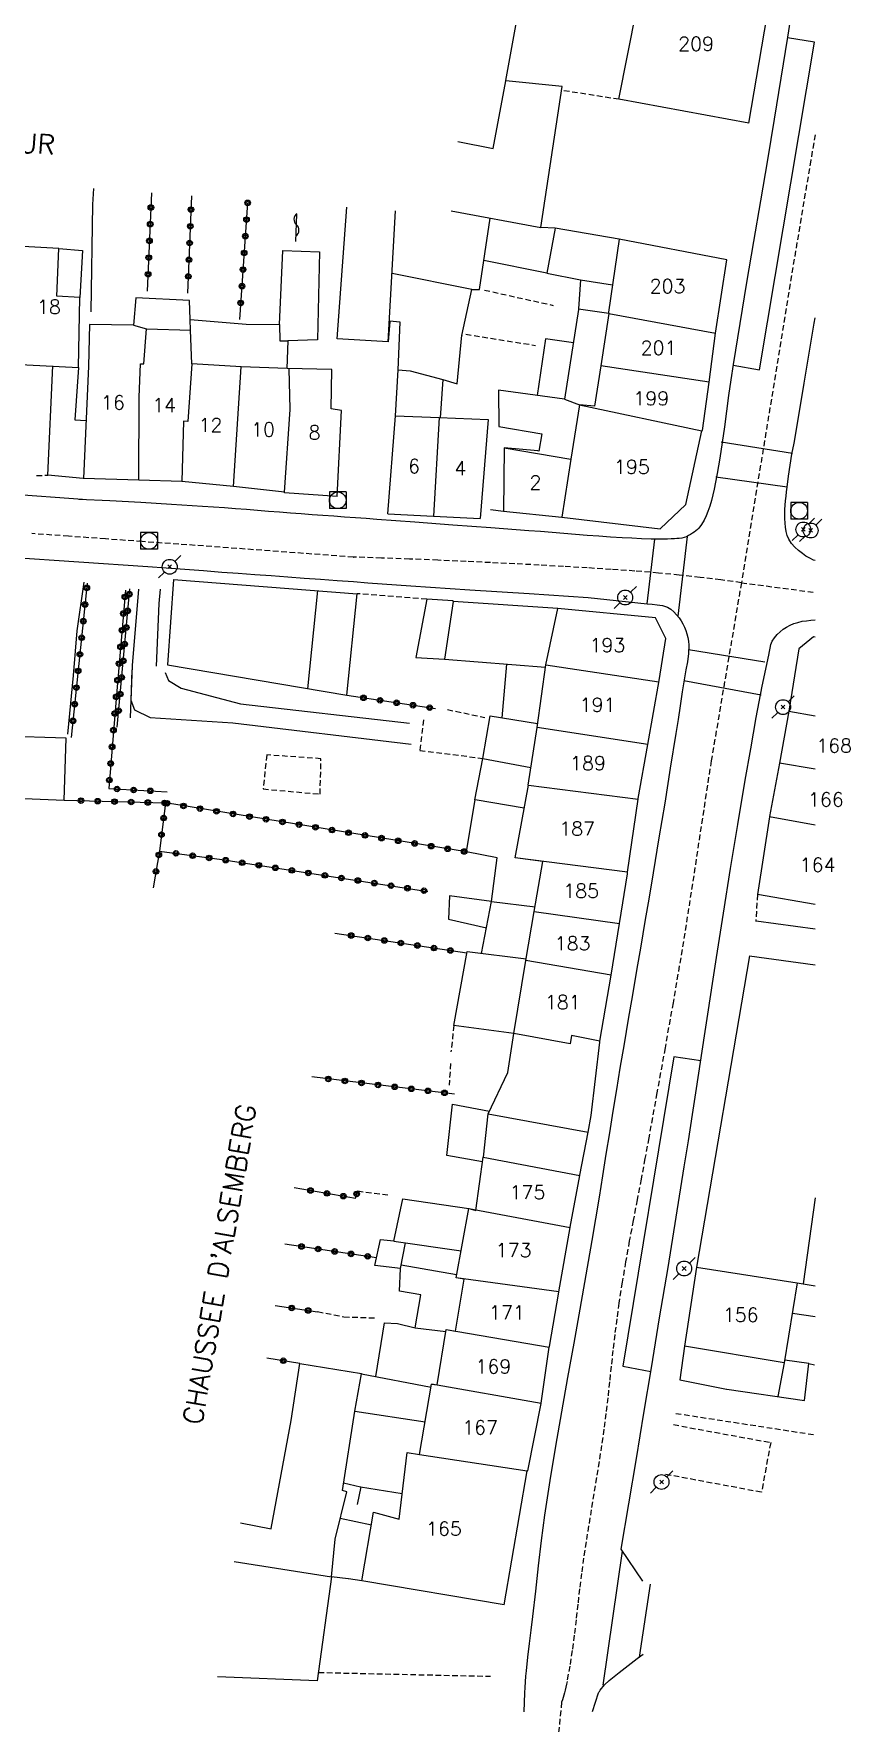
# Model space of a CAD drawing. Header units: millimetres. Extents: x 149000 to 150004, y 153000 to 154002.
# Drawn here: x 149929.9 to 150003.2, y 153168.3 to 153320 of the extents above; entities that cross this region are included whole.
import ezdxf
from ezdxf.enums import TextEntityAlignment as Align

# ---------------------------------------------------------------- set-up
doc = ezdxf.new("R2010")
doc.units = ezdxf.units.MM
doc.linetypes.add('DASHED', pattern=[0.75, 0.5, -0.25])
doc.layers.get('0').update_dxf_attribs({"linetype": 'CONTINUOUS'})
for name, color, linetype in [('W0001', 6, 'DASHED'), ('W0008', 7, 'CONTINUOUS'), ('W0014', 7, 'CONTINUOUS'), ('W0017', 7, 'CONTINUOUS'), ('W0020', 2, 'CONTINUOUS'), ('W0021', 2, 'CONTINUOUS'), ('W0101', 7, 'CONTINUOUS'), ('W0104', 1, 'CONTINUOUS'), ('W0112', 1, 'DASHED'), ('W0310', 3, 'CONTINUOUS'), ('W0323', 7, 'CONTINUOUS'), ('W0330', 7, 'CONTINUOUS'), ('W0420', 7, 'CONTINUOUS'), ('W0473', 7, 'CONTINUOUS'), ('W0989', 7, 'CONTINUOUS'), ('W0991', 7, 'CONTINUOUS'), ('W1102', 7, 'CONTINUOUS')]:
    doc.layers.add(name, color=color, linetype=linetype)
doc.styles.get("Standard").update_dxf_attribs({"font": 'romans.shx', "width": 0.85})

# ---------------------------------------------------------------- blocks, each defined once
blk = doc.blocks.new('T420')
for p, q in [((0.75, 0.75), (-0.75, 0.75)), ((-0.75, 0.75), (-0.75, -0.75)), ((0.75, 0.75), (0.75, -0.75)), ((0.75, -0.75), (-0.75, -0.75))]:
    blk.add_line(p, q)
blk.add_ellipse((0, 0), major_axis=(-0.53, 0.53), ratio=1, start_param=3.926991, end_param=10.210176)
blk = doc.blocks.new('T473')
for p, q in [((-0.166667, 0.166667), (0.166667, -0.166667)), ((-0.166667, -0.166667), (0.166667, 0.166667)), ((0.500001, 0.500001), (1.000002, 1.000002)), ((-1.000002, -1.000002), (-0.500001, -0.500001))]:
    blk.add_line(p, q)
blk.add_ellipse((0, 0), major_axis=(0.471405, 0.471405), ratio=1, start_param=5.4977871438, end_param=11.780972451)
blk = doc.blocks.new('t310o')
at = {"color": 0, "linetype": 'Continuous'}
for centre, start, end in [((-0.5, 0.38), 216.8699, 323.1304), ((0.5, -0.37), 36.8699, 143.1303)]:
    blk.add_arc(centre, 0.625, start, end, dxfattribs=at)
blk = doc.blocks.new('t323o')
at = {"color": 0, "linetype": 'Continuous'}
for radius in [0.25, 0.15]:
    blk.add_circle((0, 0), radius, dxfattribs=at)

msp = doc.modelspace()

# ---------------------------------------------------------------- linework, layer by layer
at = {"layer": 'W0001'}
for points in [[(150000, 153310.9), (149999.62, 153308.61), (149999.12, 153305.65), (149998.63, 153302.69), (149998.13, 153299.73), (149997.65, 153296.77), (149993.39, 153270.68)], [(149993.39, 153270.68), (149991.54, 153270.93), (149989.68, 153271.16), (149987.82, 153271.37), (149985.95, 153271.55), (149983.83, 153271.73), (149981.7, 153271.87), (149979.57, 153272.01), (149977.44, 153272.13), (149975.26, 153272.26), (149973.07, 153272.38), (149970.89, 153272.48), (149968.7, 153272.59), (149966.17, 153272.7), (149963.63, 153272.8), (149961.1, 153272.89), (149958.56, 153272.98), (149958.59, 153272.98), (149942.93, 153274.14), (149939.63, 153274.37), (149936.34, 153274.61), (149933.04, 153274.85), (149929.74, 153275.09)], [(149993.39, 153270.68), (149990.69, 153254.7), (149990.34, 153252.49), (149990.01, 153250.28), (149989.67, 153248.07), (149989.34, 153245.85), (149989, 153243.64), (149988.66, 153241.43), (149988.31, 153239.22), (149987.95, 153237.01), (149987.26, 153232.96), (149986.54, 153228.91), (149985.81, 153224.87), (149985.08, 153220.83), (149984.74, 153218.98), (149984.4, 153217.13), (149984.04, 153215.28), (149983.69, 153213.43), (149983.34, 153211.58), (149983.01, 153209.72), (149982.7, 153207.87), (149982.4, 153206.01), (149982.21, 153204.59), (149982.03, 153203.18), (149981.87, 153201.76), (149981.71, 153200.34), (149981.56, 153198.92), (149981.41, 153197.51), (149981.24, 153196.09), (149981.06, 153194.67), (149980.85, 153193.23), (149980.63, 153191.78), (149980.4, 153190.34), (149980.16, 153188.89), (149979.92, 153187.45), (149979.69, 153186), (149979.46, 153184.56), (149979.24, 153183.11), (149979.05, 153181.73), (149978.88, 153180.34), (149978.72, 153178.96), (149978.56, 153177.57), (149978.39, 153176.18), (149978.21, 153174.8), (149978, 153173.41), (149977.75, 153172.04), (149977.69, 153171.78), (149977.63, 153171.52), (149977.57, 153171.26), (149977.51, 153171)], [(149993.39, 153270.68), (150000, 153269.81)], [(149977.51, 153171), (149977.45, 153170.79), (149977.39, 153170.58), (149977.33, 153170.37), (149977.26, 153170.16), (149975.99, 153156.97), (149975.74, 153153.69), (149975.54, 153150.4), (149975.38, 153147.12), (149975.26, 153143.83)]]:
    msp.add_lwpolyline(points, dxfattribs=at)
at = {"layer": 'W0008'}
msp.add_lwpolyline([(149998.13, 153283.18), (149999.03, 153288.59), (149999.93, 153293.99), (150000, 153294.45)], dxfattribs=at)
at = {"layer": 'W0014'}
for points in [[(149997.78, 153321.19), (149997.54, 153319.66), (149996.94, 153315.99), (149996.33, 153312.31), (149995.72, 153308.64), (149995.1, 153304.97), (149994.48, 153301.3), (149993.86, 153297.63), (149993.26, 153293.95), (149992.66, 153290.28), (149992.45, 153288.88), (149992.25, 153287.48), (149992.06, 153286.07), (149991.87, 153284.67), (149991.67, 153283.26), (149991.46, 153281.86), (149991.22, 153280.47), (149990.94, 153279.07), (149990.83, 153278.56), (149990.71, 153278.06), (149990.57, 153277.55), (149990.39, 153277.06), (149990.23, 153276.67), (149990.04, 153276.29), (149989.82, 153275.92), (149989.57, 153275.58), (149989.45, 153275.45), (149989.31, 153275.33), (149989.17, 153275.23), (149989.02, 153275.13), (149988.84, 153275.01), (149988.65, 153274.91), (149988.46, 153274.81), (149988.26, 153274.74), (149988.04, 153274.69), (149987.82, 153274.66), (149987.6, 153274.64), (149987.39, 153274.63), (149987.08, 153274.61), (149986.77, 153274.6), (149986.47, 153274.59), (149986.16, 153274.59), (149985.29, 153274.6), (149984.43, 153274.63), (149983.57, 153274.67), (149982.7, 153274.71), (149981.66, 153274.78), (149980.61, 153274.85), (149979.56, 153274.93), (149978.52, 153275.01), (149977.47, 153275.1), (149976.43, 153275.18), (149975.38, 153275.27), (149974.33, 153275.35), (149970.93, 153275.6), (149967.52, 153275.85), (149964.11, 153276.11), (149960.7, 153276.36), (149959.74, 153276.43), (149958.77, 153276.5), (149957.79, 153276.57), (149956.82, 153276.64), (149955.85, 153276.71), (149954.88, 153276.78), (149953.91, 153276.85), (149952.95, 153276.92), (149951.96, 153277), (149950.97, 153277.08), (149949.98, 153277.16), (149949, 153277.24), (149948.01, 153277.31), (149947.02, 153277.39), (149946.03, 153277.46), (149945.05, 153277.53), (149942.28, 153277.71), (149939.51, 153277.87), (149936.74, 153278.02), (149933.97, 153278.16)], [(150000, 153272.66), (149999.87, 153272.71), (149999.52, 153272.87), (149999.18, 153273.07), (149998.86, 153273.29), (149998.52, 153273.56), (149998.19, 153273.87), (149997.9, 153274.21), (149997.65, 153274.58), (149997.51, 153274.93), (149997.41, 153275.29), (149997.35, 153275.66), (149997.32, 153276.02), (149997.29, 153276.43), (149997.28, 153276.83), (149997.3, 153277.24), (149997.32, 153277.64), (149997.36, 153278.04), (149997.4, 153278.45), (149997.44, 153278.85), (149997.49, 153279.25), (149997.61, 153280.25), (149997.76, 153281.24), (149997.93, 153282.23), (149998.14, 153283.21)], [(149934.29, 153278.14), (149927.74, 153278.63)], [(149927.78, 153272.97), (149933.96, 153272.55), (149940.14, 153272.14)], [(149940.14, 153272.14), (149941.8, 153272.01), (149943.46, 153271.89), (149945.13, 153271.77), (149946.79, 153271.64), (149948.26, 153271.53), (149949.74, 153271.42), (149951.22, 153271.32), (149952.7, 153271.21), (149954.18, 153271.1), (149955.65, 153270.99), (149957.13, 153270.88), (149958.61, 153270.78), (149959.89, 153270.68), (149961.17, 153270.59), (149962.45, 153270.49), (149963.73, 153270.4), (149969.03, 153270.04), (149974.34, 153269.72), (149979.65, 153269.34), (149984.95, 153268.79), (149985.39, 153268.74), (149985.85, 153268.7), (149986.31, 153268.62), (149986.75, 153268.47), (149987.05, 153268.29), (149987.33, 153268.06), (149987.58, 153267.81), (149987.8, 153267.54), (149987.99, 153267.27), (149988.15, 153266.99), (149988.28, 153266.7), (149988.4, 153266.4), (149988.51, 153266.08), (149988.6, 153265.75), (149988.66, 153265.42), (149988.69, 153265.08), (149988.66, 153264.33), (149988.55, 153263.59), (149988.4, 153262.86), (149988.28, 153262.14), (149988.09, 153260.89), (149987.9, 153259.64), (149987.71, 153258.39), (149987.51, 153257.15), (149987.01, 153254.02), (149986.51, 153250.89), (149986, 153247.77), (149985.48, 153244.64), (149985.12, 153242.45), (149984.74, 153240.26), (149984.37, 153238.06), (149983.99, 153235.87), (149983.62, 153233.68), (149983.24, 153231.49), (149982.87, 153229.29), (149982.5, 153227.1), (149982.18, 153225.17), (149981.87, 153223.23), (149981.55, 153221.3), (149981.24, 153219.36), (149980.93, 153217.43), (149980.62, 153215.5), (149980.3, 153213.56), (149979.98, 153211.63), (149979.45, 153208.55), (149978.91, 153205.47), (149978.35, 153202.39), (149977.8, 153199.31), (149977.25, 153196.23), (149976.72, 153193.15), (149976.21, 153190.06), (149975.74, 153186.97), (149975.43, 153184.7), (149975.16, 153182.42), (149974.91, 153180.14), (149974.64, 153177.86), (149974.5, 153176.65), (149974.34, 153175.43), (149974.2, 153174.22), (149974.08, 153173), (149974.04, 153172.5), (149974.01, 153172), (149973.97, 153171.5), (149973.95, 153171)], [(149982.61, 153183.91), (149983.29, 153187.98), (149983.97, 153192.04), (149984.64, 153196.11), (149985.32, 153200.18), (149986.06, 153204.69), (149986.81, 153209.2), (149987.54, 153213.71), (149988.27, 153218.23), (149988.64, 153220.58), (149989, 153222.93), (149989.37, 153225.28), (149989.72, 153227.64), (149990.08, 153229.99), (149990.44, 153232.34), (149990.81, 153234.69), (149991.17, 153237.04), (149991.8, 153241.02), (149992.42, 153245.01), (149993.07, 153248.98), (149993.74, 153252.96), (149994.23, 153255.77), (149994.72, 153258.58), (149995.25, 153261.38), (149995.84, 153264.18), (149995.9, 153264.49), (149995.96, 153264.8), (149996.03, 153265.12), (149996.16, 153265.42), (149996.36, 153265.73), (149996.6, 153266.02), (149996.86, 153266.27), (149997.15, 153266.5), (149997.45, 153266.7), (149997.78, 153266.87), (149998.11, 153267.01), (149998.45, 153267.12), (149998.83, 153267.22), (149999.22, 153267.27), (149999.61, 153267.31), (150000, 153267.35), (150000, 153267.35)], [(149984.55, 153181.03), (149982.61, 153183.91)], [(149980.57, 153171), (149980.61, 153171.07), (149980.65, 153171.13), (149980.69, 153171.2), (149980.73, 153171.26), (149981.1, 153171.72), (149981.53, 153172.12), (149981.99, 153172.48), (149982.44, 153172.84), (149982.96, 153173.26), (149983.5, 153173.68), (149984.04, 153174.08), (149984.59, 153174.47)], [(149973.95, 153171), (149973.89, 153169.3)], [(149980.05, 153169.33), (149980.57, 153171)]]:
    msp.add_lwpolyline(points, dxfattribs=at)
at = {"layer": 'W0017'}
for points in [[(149932.96, 153257.09), (149933.48, 153262.35), (149933.82, 153266.35), (149934.42, 153270.74)], [(149939.3, 153270.1), (149938.75, 153263.24), (149938.56, 153258.56)], [(149940.91, 153263.19), (149941.16, 153268.8), (149941.29, 153270.11)], [(149938.7, 153262.85), (149938.63, 153260.12), (149938.94, 153259.27), (149940.36, 153258.58), (149947.76, 153258.11), (149963.76, 153256.17)], [(149941.69, 153262.63), (149941.99, 153261.89), (149943.14, 153261.21), (149948.45, 153259.82), (149963.61, 153258.06)], [(149994.72, 153240.31), (150000, 153239.59)]]:
    msp.add_lwpolyline(points, dxfattribs=at)
at = {"layer": 'W0020'}
for points in [[(149997.98, 153282.27), (149991.59, 153283.31)], [(149997.49, 153279.27), (149991.11, 153280.16)], [(149985.6, 153274.6), (149984.91, 153268.79)], [(149988.53, 153274.83), (149987.69, 153267.69)], [(149988.64, 153264.67), (149995.51, 153263.57)], [(149995.16, 153260.57), (149988.23, 153261.87)], [(149980.98, 153171.71), (149982.73, 153183.73)], [(149985.21, 153180.78), (149984.23, 153174.2)]]:
    msp.add_lwpolyline(points, dxfattribs=at)
at = {"layer": 'W0021'}
for points in [[(149992.65, 153290.21), (149995.03, 153289.79), (149999.96, 153319.22), (149997.52, 153319.6)], [(149989.75, 153227.76), (149987.34, 153228.1), (149982.77, 153200.35), (149985.27, 153199.87)]]:
    msp.add_lwpolyline(points, dxfattribs=at)
at = {"layer": 'W0101'}
for points in [[(149994.05, 153311.95), (149982.41, 153314.08), (149984.78, 153326.18), (149986.89, 153325.83)], [(149994.05, 153311.95), (149996.16, 153324.26), (149996.15, 153324.23)], [(149967.97, 153310.28), (149971.11, 153309.67), (149972.27, 153315.75)], [(149975.4, 153302.56), (149977.3, 153315.24), (149972.27, 153315.75), (149972.27, 153315.78)], [(149967.35, 153304.08), (149975.4, 153302.56)], [(149992.08, 153299.68), (149982.44, 153301.52), (149981.47, 153294.97), (149981.5, 153294.86)], [(149991.08, 153293.08), (149992.08, 153299.68)], [(149981.5, 153294.86), (149980.77, 153290.15)], [(149938.87, 153293.8), (149934.92, 153293.86), (149934.82, 153290.13), (149934.36, 153280.05)], [(149938.87, 153293.8), (149940.04, 153293.48)], [(149940.04, 153293.48), (149943.99, 153293.34)], [(149944.08, 153290.34), (149943.97, 153293.34)], [(149990.49, 153288.68), (149991.08, 153293.08)], [(149948.53, 153290.05), (149944.08, 153290.34)], [(149952.65, 153289.9), (149948.53, 153290.05)], [(149957.12, 153278.43), (149957.52, 153286.13), (149956.6, 153286.28), (149956.64, 153289.81), (149952.65, 153289.9)], [(149980.77, 153290.15), (149980.22, 153286.54), (149978.88, 153286.65)], [(149989.84, 153284.31), (149989.9, 153284.34), (149990.49, 153288.68)], [(149978.88, 153286.65), (149978.1, 153281.77)], [(149961.69, 153276.85), (149962.35, 153285.66), (149966.29, 153285.5)], [(149966.29, 153285.5), (149970.68, 153285.32), (149969.96, 153276.43)], [(149977.27, 153276.55), (149986.1, 153275.53), (149988.41, 153277.7), (149989.84, 153284.31)], [(149972.12, 153282.8), (149972.04, 153277.11)], [(149972.12, 153282.8), (149978.1, 153281.77)], [(149939.35, 153279.89), (149934.36, 153280.05), (149934.33, 153280.05)], [(149943.19, 153279.77), (149939.35, 153279.89)], [(149947.83, 153279.33), (149943.19, 153279.77)], [(149952.42, 153278.82), (149947.83, 153279.33)], [(149957.12, 153278.43), (149952.42, 153278.76), (149952.42, 153278.82)], [(149961.69, 153276.85), (149965.77, 153276.64)], [(149965.77, 153276.64), (149969.96, 153276.43)], [(149972.04, 153277.11), (149977.27, 153276.55)], [(149975.85, 153263.3), (149976.94, 153268.35)], [(149986.02, 153261.91), (149986.6, 153265.68), (149985.69, 153267.53), (149976.94, 153268.35)], [(150000, 153265.79), (149999.85, 153265.81), (149998.55, 153264.75), (149997.66, 153259.14)], [(149975.06, 153257.69), (149975.85, 153263.3)], [(149985, 153256.14), (149986.02, 153261.91)], [(149997.66, 153259.14), (149996.8, 153254.47)], [(149974.26, 153252.51), (149975.06, 153257.69)], [(149984.14, 153251.3), (149985, 153256.14)], [(149996.8, 153254.47), (149995.92, 153249.7), (149995.92, 153249.67)], [(149975.57, 153245.65), (149973.09, 153245.97), (149974.28, 153252.5), (149974.26, 153252.51)], [(149983.17, 153244.7), (149984.14, 153251.24), (149984.14, 153251.3)], [(149995.92, 153249.67), (149994.83, 153242.68)], [(149974.8, 153241.16), (149975.57, 153245.65)], [(149982.45, 153240.08), (149983.17, 153244.53), (149983.17, 153244.7)], [(150000, 153241.8), (149994.83, 153242.68)], [(149974.07, 153236.76), (149974.8, 153241.16)], [(149981.7, 153235.43), (149982.45, 153240.08)], [(149994.11, 153237.19), (149989.36, 153209.23)], [(149994.11, 153237.19), (150000, 153236.36)], [(149972.98, 153230.21), (149974.07, 153236.76)], [(149980.7, 153229.53), (149981.7, 153235.43)], [(149980.7, 153229.53), (149978.15, 153230.04), (149978.02, 153229.29), (149972.98, 153230.21)], [(149969.56, 153214.31), (149970.22, 153219.11), (149978.9, 153217.46)], [(149978.03, 153212.81), (149978.9, 153217.46)], [(149968.52, 153208.16), (149967.8, 153208.27), (149968.93, 153214.5), (149969.56, 153214.31)], [(150000, 153215.44), (149998.93, 153207.74)], [(149977.02, 153207.02), (149978.03, 153212.78), (149978.03, 153212.81)], [(149989.36, 153209.23), (149988.3, 153202.15)], [(149967.74, 153203.48), (149968.52, 153208.16)], [(149976.16, 153202.06), (149976.19, 153202.11), (149977.02, 153206.99), (149977.02, 153207.02)], [(149998.4, 153207.83), (149997.24, 153200.65), (149988.3, 153202.15)], [(149966.11, 153198.65), (149966.91, 153203.64), (149967.74, 153203.48)], [(149975.42, 153196.98), (149975.42, 153197.01), (149976.16, 153202.06)], [(149964.51, 153192.41), (149965.59, 153198.73), (149966.11, 153198.65)], [(149974.16, 153190.95), (149974.22, 153190.95), (149975.42, 153196.98)], [(149972.12, 153178.92), (149959.34, 153181.07), (149960.4, 153187.22), (149962.69, 153186.61), (149963.41, 153192.58), (149964.51, 153192.41)], [(149972.12, 153178.92), (149974.16, 153190.95)]]:
    msp.add_lwpolyline(points, dxfattribs=at)
msp.add_lwpolyline([(149928.12, 153290.3), (149933.92, 153289.99), (149934.05, 153296.3), (149931.98, 153296.4), (149932.15, 153300.69), (149928.93, 153300.88)], close=True, dxfattribs=at)
at = {"layer": 'W0104'}
for points in [[(149972.27, 153315.78), (149974.53, 153328.3), (149970.31, 153329.01)], [(149962.61, 153289.78), (149962.78, 153294.06), (149962.76, 153294.06), (149961.86, 153294.15), (149961.86, 153294.12), (149961.71, 153292.3), (149957.12, 153292.57), (149958.01, 153304.39)], [(149961.71, 153292.3), (149962.35, 153304.07)], [(149966.62, 153288.91), (149967.9, 153288.53), (149968.3, 153292.89), (149968.3, 153292.86), (149969.2, 153297.01), (149969.9, 153296.99), (149970.86, 153303.42)], [(149982.44, 153301.52), (149976.7, 153302.52), (149975.95, 153298.47), (149978.97, 153297.86), (149978.79, 153295.28), (149978.79, 153295.22), (149977.52, 153287.15), (149971.61, 153287.98), (149971.63, 153284.69), (149975.49, 153284.05), (149975.21, 153282.5), (149975.13, 153282.53), (149972.12, 153282.8)], [(149976.7, 153302.52), (149975.4, 153302.56)], [(149932.15, 153300.69), (149934.28, 153300.5), (149934.05, 153296.3)], [(149943.94, 153294.3), (149948.97, 153293.9), (149951.97, 153293.85), (149952.26, 153300.52), (149955.54, 153300.38), (149955.37, 153292.5), (149952.7, 153292.39), (149952.61, 153289.9)], [(149975.95, 153298.47), (149970.29, 153299.61)], [(149969.2, 153297.01), (149962.05, 153298.44)], [(149978.97, 153297.86), (149981.84, 153297.42)], [(149943.97, 153293.34), (149943.94, 153294.3), (149943.89, 153296.02), (149939.07, 153296.27), (149938.87, 153293.8)], [(149978.79, 153295.28), (149981.49, 153294.89)], [(149951.97, 153293.85), (149951.98, 153292.41), (149952.7, 153292.39)], [(149978.32, 153292.23), (149975.82, 153292.58), (149975.06, 153287.5)], [(149931.17, 153280.33), (149931.62, 153290.16)], [(149933.92, 153289.99), (149933.61, 153285.29), (149934.6, 153285.25)], [(149962.35, 153285.66), (149962.61, 153289.78), (149963.67, 153289.71), (149966.62, 153288.91), (149966.36, 153285.49)], [(149977.52, 153287.15), (149978.88, 153286.65)], [(149934.33, 153280.05), (149931.17, 153280.33)], [(149970.88, 153277.24), (149972.04, 153277.11)], [(149942.45, 153270.98), (149941.9, 153263.3), (149958.01, 153260.57), (149958.92, 153269.69)], [(149942.45, 153270.98), (149958.92, 153269.69)], [(149955.36, 153269.97), (149954.48, 153261.16)], [(149965.17, 153269.2), (149964.2, 153263.96), (149966.75, 153263.81)], [(149976.94, 153268.35), (149976.94, 153268.37), (149967.54, 153269), (149967.54, 153269.05), (149965.17, 153269.2)], [(149967.54, 153269), (149966.75, 153263.81), (149975.82, 153263.09)], [(149972.33, 153263.37), (149971.91, 153258.56)], [(149970.09, 153237.4), (149970.97, 153242.05), (149971.48, 153245.97), (149971.48, 153245.99), (149968.74, 153246.51), (149969.5, 153251.22), (149969.49, 153251.2), (149970.21, 153254.91), (149970.85, 153258.73), (149975.11, 153258.04)], [(149970.21, 153254.91), (149974.5, 153254.08)], [(149969.5, 153251.22), (149973.91, 153250.46)], [(149970.97, 153242.05), (149967.2, 153242.58), (149967.12, 153240.46), (149970.53, 153239.7)], [(149970.97, 153242.05), (149974.88, 153241.59)], [(149972.98, 153230.21), (149967.6, 153230.94), (149968.78, 153237.57), (149974.09, 153236.9)], [(149970.68, 153222.99), (149972.44, 153226.72), (149972.98, 153230.21)], [(149979.64, 153221.34), (149979.93, 153222.84), (149980.7, 153229.42), (149980.7, 153229.53)], [(149970.16, 153218.69), (149966.97, 153219.25), (149967.47, 153223.86), (149970.8, 153223.24)], [(149970.26, 153219.11), (149970.68, 153222.99)], [(149970.68, 153222.99), (149979.64, 153221.34)], [(149978.9, 153217.46), (149978.9, 153217.49), (149979.64, 153221.34)], [(149960.6, 153199.4), (149961.37, 153204.22), (149962.54, 153204.18), (149964.14, 153203.79), (149964.64, 153206.75), (149962.72, 153207.07), (149962.8, 153209.1), (149960.52, 153209.38), (149961.02, 153211.7), (149962.22, 153211.58), (149962.21, 153211.55), (149963.02, 153215.37), (149968.93, 153214.5)], [(149962.21, 153211.55), (149968.24, 153210.69)], [(149962.8, 153209.1), (149963.27, 153211.4)], [(149962.87, 153209.44), (149967.85, 153208.57)], [(149998.4, 153207.83), (150000, 153207.56)], [(150000, 153204.76), (149997.98, 153205.07)], [(149964.14, 153203.79), (149966.87, 153203.44)], [(149988.3, 153202.15), (149987.86, 153199.1)], [(149987.86, 153199.1), (149992.07, 153198.28), (149992.1, 153198.28), (149999.06, 153197.26), (149999.45, 153200.57), (149997.28, 153200.89)], [(149948.45, 153186.28), (149951.21, 153185.74), (149951.21, 153185.77), (149953, 153195.46), (149953.77, 153200.59), (149959.32, 153199.67), (149959.32, 153199.64), (149965.55, 153198.46)], [(149958.72, 153196.29), (149959.32, 153199.64)], [(149997.24, 153200.65), (149996.65, 153197.61)], [(149956.62, 153181.44), (149956.94, 153184.8), (149957.99, 153189.06), (149957.61, 153189.19), (149958.72, 153196.29), (149965.01, 153195.34)], [(149957.71, 153189.87), (149959.23, 153189.51), (149959.26, 153189.51), (149958.93, 153187.91)], [(149959.23, 153189.51), (149962.97, 153188.92)], [(149957.41, 153186.7), (149960.21, 153186.1)], [(149947.89, 153182.79), (149956.62, 153181.44)], [(149959.34, 153181.07), (149958.15, 153181.25), (149958.12, 153181.25), (149956.62, 153181.44), (149955.35, 153172.09), (149946.4, 153172.45)]]:
    msp.add_lwpolyline(points, dxfattribs=at)
msp.add_lwpolyline([(149919.62, 153251.7), (149932.65, 153251.16), (149932.81, 153256.71), (149921.38, 153257.08), (149921.23, 153255.31), (149919.66, 153255.37)], close=True, dxfattribs=at)
at = {"layer": 'W0112'}
for points in [[(149982.41, 153314.08), (149977.47, 153314.85)], [(149970.35, 153296.95), (149976.52, 153295.58)], [(149968.67, 153292.99), (149974.93, 153291.99)], [(149930.16, 153280.3), (149931.17, 153280.33)], [(149965.17, 153269.2), (149958.92, 153269.69)], [(149967.02, 153259.29), (149970.37, 153258.59)], [(149964.89, 153258.37), (149964.54, 153255.62), (149970.21, 153254.91)], [(149994.83, 153242.68), (149994.69, 153240.26)], [(149967.6, 153230.94), (149967.34, 153228.55)], [(149967.3, 153227.5), (149967.18, 153225.58)], [(149958.96, 153216.07), (149961.93, 153215.69)], [(149955.37, 153205.24), (149957.73, 153204.77), (149960.65, 153204.67)], [(149999.45, 153200.57), (150000, 153200.46)], [(149987.3, 153195.09), (149996.02, 153193.48), (149995.19, 153189.02), (149986.49, 153190.64)], [(149987.51, 153196.1), (150000, 153194.18)], [(149955.45, 153172.84), (149970.88, 153172.5)]]:
    msp.add_lwpolyline(points, dxfattribs=at)
msp.add_lwpolyline([(149950.48, 153252.16), (149955.6, 153251.7), (149955.68, 153254.88), (149950.82, 153255.22)], close=True, dxfattribs=at)
at = {"layer": 'W0310'}
msp.add_lwpolyline([(149953.41, 153301.32), (149953.52, 153303.77)], dxfattribs=at)
at = {"layer": 'W0323'}
for points in [[(149940.47, 153305.69), (149940.1, 153296.87)], [(149944.06, 153305.42), (149943.71, 153296.68)], [(149949.1, 153304.79), (149948.38, 153294.3)], [(149934.71, 153270.63), (149933.28, 153256.79)], [(149938.14, 153270.02), (149937.32, 153260.6), (149936.64, 153252.2), (149941.87, 153251.9)], [(149937.4, 153257.7), (149938.52, 153270.12)], [(149958.01, 153260.57), (149965.94, 153259.39)], [(149932.65, 153251.16), (149941.73, 153250.91)], [(149968.74, 153246.51), (149941.73, 153250.91), (149941.19, 153246.58)], [(149941.19, 153246.6), (149940.63, 153243.28)], [(149941.19, 153246.58), (149946.77, 153245.82), (149965.27, 153242.97)], [(149956.91, 153239.23), (149968.76, 153237.44)], [(149967.67, 153224.77), (149954.85, 153226.31)], [(149953.26, 153216.37), (149958.77, 153215.41), (149958.96, 153216.07)], [(149960.67, 153210.08), (149952.45, 153211.3)], [(149951.57, 153205.79), (149955.37, 153205.22)], [(149953.77, 153200.59), (149950.81, 153201.07)]]:
    msp.add_lwpolyline(points, dxfattribs=at)
at = {"layer": 'W0330'}
for points in [[(149935.28, 153306.07), (149935.18, 153304.65)], [(149935.18, 153304.65), (149935.02, 153295)]]:
    msp.add_lwpolyline(points, dxfattribs=at)
at = {"layer": 'W1102'}
for points in [[(149981.5, 153294.86), (149991.08, 153293.08)], [(149939.35, 153279.89), (149939.38, 153287.33), (149939.48, 153290.33), (149939.79, 153290.32), (149940.04, 153293.48)], [(149944.08, 153290.34), (149943.73, 153285.16), (149943.34, 153285.17), (149943.19, 153279.77)], [(149947.83, 153279.33), (149948.53, 153290.05)], [(149952.42, 153278.82), (149952.92, 153286.24), (149952.92, 153286.27), (149952.82, 153289.89)], [(149990.49, 153288.68), (149980.77, 153290.15)], [(149978.88, 153286.65), (149989.84, 153284.31)], [(149966.29, 153285.5), (149965.77, 153276.64)], [(149978.1, 153281.77), (149977.27, 153276.55)], [(149975.85, 153263.3), (149986, 153261.79)], [(149997.66, 153259.14), (150000, 153258.73)], [(149985, 153256.14), (149975.06, 153257.69)], [(150000, 153253.94), (149996.8, 153254.47)], [(149974.28, 153252.5), (149984.14, 153251.24)], [(150000, 153248.92), (149995.92, 153249.67)], [(149983.17, 153244.7), (149973.09, 153245.97)], [(149974.8, 153241.16), (149982.45, 153240.08)], [(149981.7, 153235.43), (149974.07, 153236.76)], [(149968.93, 153214.5), (149978.03, 153212.78)], [(149989.36, 153209.23), (149998.4, 153207.83)], [(149977.02, 153207.02), (149967.8, 153208.27)], [(149966.91, 153203.64), (149976.16, 153202.06)], [(149975.42, 153196.98), (149965.59, 153198.73)], [(149964.51, 153192.41), (149974.16, 153190.95)]]:
    msp.add_lwpolyline(points, dxfattribs=at)

# ---------------------------------------------------------------- block references
at = {"layer": 'W0310', "rotation": 87.2892446218718}
msp.add_blockref('t310o', (149953.48, 153302.82), dxfattribs=at)
at = {"layer": 'W0323'}
for p, rotation in [((149940.42, 153304.37), 267.5776586537378), ((149944.01, 153304.18), 267.7207156881664), ((149949.1, 153304.78), 266.0836877755273), ((149940.36, 153302.87), 267.5776586537378), ((149943.95, 153302.68), 267.7207156881664), ((149949, 153303.28), 266.0836877755273), ((149940.29, 153301.37), 267.5776586537378), ((149943.89, 153301.18), 267.7207156881664), ((149948.89, 153301.79), 266.0836877755273), ((149940.23, 153299.87), 267.5776586537378), ((149943.83, 153299.68), 267.7207156881664), ((149948.79, 153300.29), 266.0836877755273), ((149940.17, 153298.37), 267.5776586537378), ((149943.77, 153298.18), 267.7207156881664), ((149948.69, 153298.79), 266.0836877755273), ((149948.59, 153297.3), 266.0836877755273), ((149948.48, 153295.8), 266.0836877755273), ((149934.67, 153270.22), 264.1095361221826), ((149938.08, 153269.4), 265.0452137989417), ((149938.48, 153269.65), 84.8201282635645), ((149934.51, 153268.72), 264.1095361221826), ((149937.95, 153267.91), 265.0452137989417), ((149938.34, 153268.15), 84.8201282635645), ((149934.21, 153265.74), 264.1095361221826), ((149934.36, 153267.23), 264.1095361221826), ((149937.82, 153266.41), 265.0452137989417), ((149938.21, 153266.66), 84.8201282635645), ((149934.05, 153264.25), 264.1095361221826), ((149937.69, 153264.92), 265.0452137989417), ((149938.07, 153265.17), 84.8201282635645), ((149933.9, 153262.76), 264.1095361221826), ((149937.56, 153263.42), 265.0452137989417), ((149937.94, 153263.67), 84.8201282635645), ((149933.74, 153261.26), 264.1095361221826), ((149937.43, 153261.93), 265.0452137989417), ((149937.8, 153262.18), 84.8201282635645), ((149933.59, 153259.77), 264.1095361221826), ((149937.31, 153260.43), 265.3639870067934), ((149937.67, 153260.68), 84.8201282635645), ((149959.49, 153260.34), 351.5515629630387), ((149960.98, 153260.12), 351.5515629630387), ((149962.46, 153259.9), 351.5515629630387), ((149963.94, 153259.68), 351.5515629630387), ((149933.44, 153258.28), 264.1095361221826), ((149937.18, 153258.94), 265.3639870067934), ((149937.53, 153259.19), 84.8201282635645), ((149965.43, 153259.46), 351.5515629630387), ((149937.06, 153257.44), 265.3639870067934), ((149936.94, 153255.95), 265.3639870067934), ((149936.82, 153254.45), 265.3639870067934), ((149936.7, 153252.96), 265.3639870067934), ((149937.38, 153252.16), 356.7292002087419), ((149934.15, 153251.12), 358.4172630512685), ((149935.65, 153251.07), 358.4172630512685), ((149937.15, 153251.03), 358.4172630512685), ((149938.65, 153250.99), 358.4172630512685), ((149938.87, 153252.07), 356.7292002087419), ((149940.15, 153250.95), 358.4172630512685), ((149940.37, 153251.99), 356.7292002087419), ((149941.65, 153250.91), 358.4172630512685), ((149941.87, 153250.88), 170.7548965981823), ((149943.35, 153250.64), 170.7548965981823), ((149941.56, 153249.55), 262.800080864474), ((149944.83, 153250.4), 170.7548965981823), ((149946.31, 153250.16), 170.7548965981823), ((149947.79, 153249.92), 170.7548965981823), ((149949.27, 153249.68), 170.7548965981823), ((149950.75, 153249.44), 170.7548965981823), ((149952.23, 153249.2), 170.7548965981823), ((149941.37, 153248.06), 262.800080864474), ((149953.71, 153248.96), 170.7548965981823), ((149955.19, 153248.72), 170.7548965981823), ((149956.67, 153248.47), 170.7548965981823), ((149958.15, 153248.23), 170.7548965981823), ((149959.63, 153247.99), 170.7548965981823), ((149961.11, 153247.75), 170.7548965981823), ((149962.6, 153247.51), 170.7548965981823), ((149941.13, 153246.24), 260.5053072983911), ((149942.67, 153246.38), 352.3044933549124), ((149944.16, 153246.17), 352.3044933549124), ((149964.08, 153247.27), 170.7548965981823), ((149965.56, 153247.03), 170.7548965981823), ((149967.04, 153246.79), 170.7548965981823), ((149968.52, 153246.55), 170.7548965981823), ((149940.88, 153244.76), 260.5053072983911), ((149945.65, 153245.97), 352.3044933549124), ((149947.13, 153245.77), 351.2442951130745), ((149948.61, 153245.54), 351.2442951130745), ((149950.1, 153245.31), 351.2442951130745), ((149951.58, 153245.08), 351.2442951130745), ((149953.06, 153244.85), 351.2442951130745), ((149954.54, 153244.62), 351.2442951130745), ((149956.03, 153244.4), 351.2442951130745), ((149957.51, 153244.17), 351.2442951130745), ((149958.99, 153243.94), 351.2442951130745), ((149960.47, 153243.71), 351.2442951130745), ((149961.96, 153243.48), 351.2442951130745), ((149963.44, 153243.25), 351.2442951130745), ((149964.92, 153243.03), 351.2442951130745), ((149958.39, 153239), 351.4140700063214), ((149959.88, 153238.78), 351.4140700063214), ((149961.36, 153238.56), 351.4140700063214), ((149962.84, 153238.33), 351.4140700063214), ((149964.33, 153238.11), 351.4140700063214), ((149965.81, 153237.88), 351.4140700063214), ((149967.29, 153237.66), 351.4140700063214), ((149956.34, 153226.13), 173.1811089356558), ((149957.82, 153225.95), 173.1811089356558), ((149959.31, 153225.77), 173.1811089356558), ((149960.8, 153225.59), 173.1811089356558), ((149962.29, 153225.42), 173.1811089356558), ((149963.78, 153225.24), 173.1811089356558), ((149965.27, 153225.06), 173.1811089356558), ((149966.76, 153224.88), 173.1811089356558), ((149954.74, 153216.11), 350.107150684861), ((149956.21, 153215.85), 350.107150684861), ((149958.88, 153215.8), 73.90611058538167), ((149957.69, 153215.6), 350.107150684861), ((149953.93, 153211.08), 171.5491305208303), ((149955.42, 153210.86), 171.5491305208303), ((149956.9, 153210.64), 171.5491305208303), ((149958.38, 153210.42), 171.5491305208303), ((149959.87, 153210.2), 171.5491305208303), ((149953.05, 153205.57), 351.4081663498189), ((149954.53, 153205.34), 351.4081663498189), ((149952.3, 153200.83), 170.8554876818745)]:
    msp.add_blockref('t323o', p, dxfattribs=dict(at, rotation=rotation))
at = {"layer": 'W0420'}
for p in [(149957.18, 153278.08), (149998.57, 153277.14), (149940.25, 153274.43)]:
    msp.add_blockref('T420', p, dxfattribs=at)
at = {"layer": 'W0473'}
for p in [(149998.95, 153275.46), (149999.6, 153275.37), (149942.11, 153272.11), (149982.97, 153269.35), (149997.13, 153259.51), (149988.26, 153209.11), (149986.23, 153189.94)]:
    msp.add_blockref('T473', p, dxfattribs=at)

# ---------------------------------------------------------------- texts
at = {"layer": 'W0989'}
for s, rotation, p in [('RUE DE LA PLANCHE-AU-PECHEUR   ', 356.1615, (149889.71, 153311.94)), ("CHAUSSEE D'ALSEMBERG   ", 80.3286, (149944.99, 153195))]:
    msp.add_text(s, height=1.75, rotation=rotation, dxfattribs=at).set_placement(p)
at = {"layer": 'W0991'}
for s, p in [('209', (149989.33, 153319.07)), ('203', (149986.77, 153297.3)), ('18', (149931.27, 153295.44)), ('201', (149985.96, 153291.77)), ('16', (149937.02, 153286.87)), ('14', (149941.6, 153286.62)), ('199', (149985.31, 153287.23)), ('12', (149945.76, 153284.84)), ('10', (149950.48, 153284.43)), ('8', (149955.1, 153284.17)), ('6', (149964.03, 153281.15)), ('4', (149968.18, 153280.96)), ('195', (149983.57, 153281.09)), ('2', (149974.92, 153279.68)), ('193', (149981.37, 153265.07)), ('191', (149980.49, 153259.72)), ('168', (150001.71, 153256.05)), ('189', (149979.63, 153254.47)), ('166', (150000.97, 153251.21)), ('187', (149978.66, 153248.6)), ('164', (150000.23, 153245.34)), ('185', (149979.02, 153243.02)), ('183', (149978.25, 153238.3)), ('181', (149977.37, 153233.03)), ('175', (149974.2, 153215.95)), ('173', (149972.96, 153210.76)), ('171', (149972.36, 153205.16)), ('156', (149993.33, 153204.94)), ('169', (149971.14, 153200.31)), ('167', (149969.95, 153194.84)), ('165', (149966.71, 153185.75))]:
    msp.add_text(s, height=1.25, dxfattribs=at).set_placement(p, align=Align.MIDDLE_CENTER)

doc.saveas('drawing.dxf')
